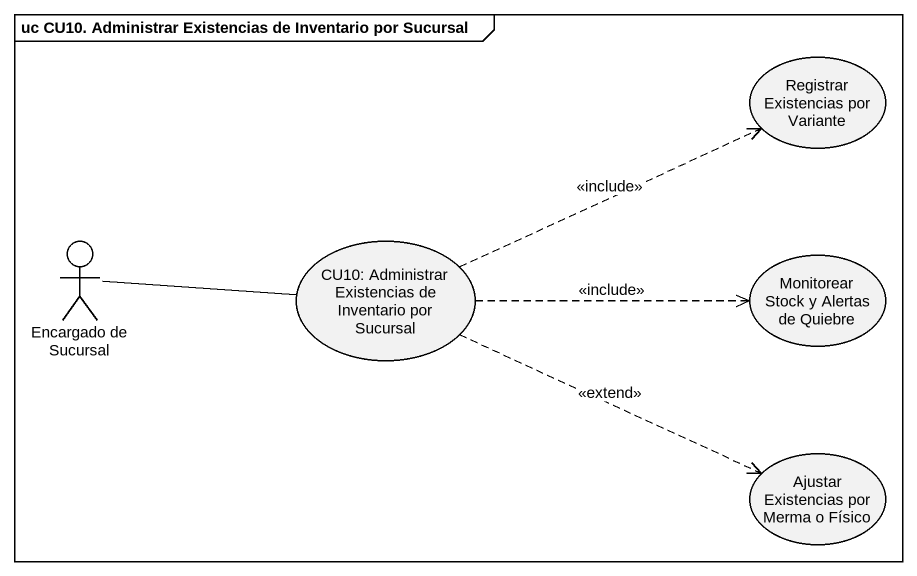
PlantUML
@startuml
mainframe uc CU10. Administrar Existencias de Inventario por Sucursal
usecase "Registrar Existencias por Variante" as Registrar_Existencias_por
actor "Encargado de Sucursal" as Encargado_de_Sucursal
usecase "CU10: Administrar Existencias de Inventario por Sucursal" as CU10_Administrar
usecase "Monitorear Stock y Alertas de Quiebre" as Monitorear_Stock_y_Alertas
usecase "Ajustar Existencias por Merma o Físico" as Ajustar_Existencias_por
Encargado_de_Sucursal -right- CU10_Administrar
CU10_Administrar .right.> Registrar_Existencias_por : <<include>>
CU10_Administrar .right.> Monitorear_Stock_y_Alertas : <<include>>
CU10_Administrar .right.> Ajustar_Existencias_por : <<extend>>
@enduml
